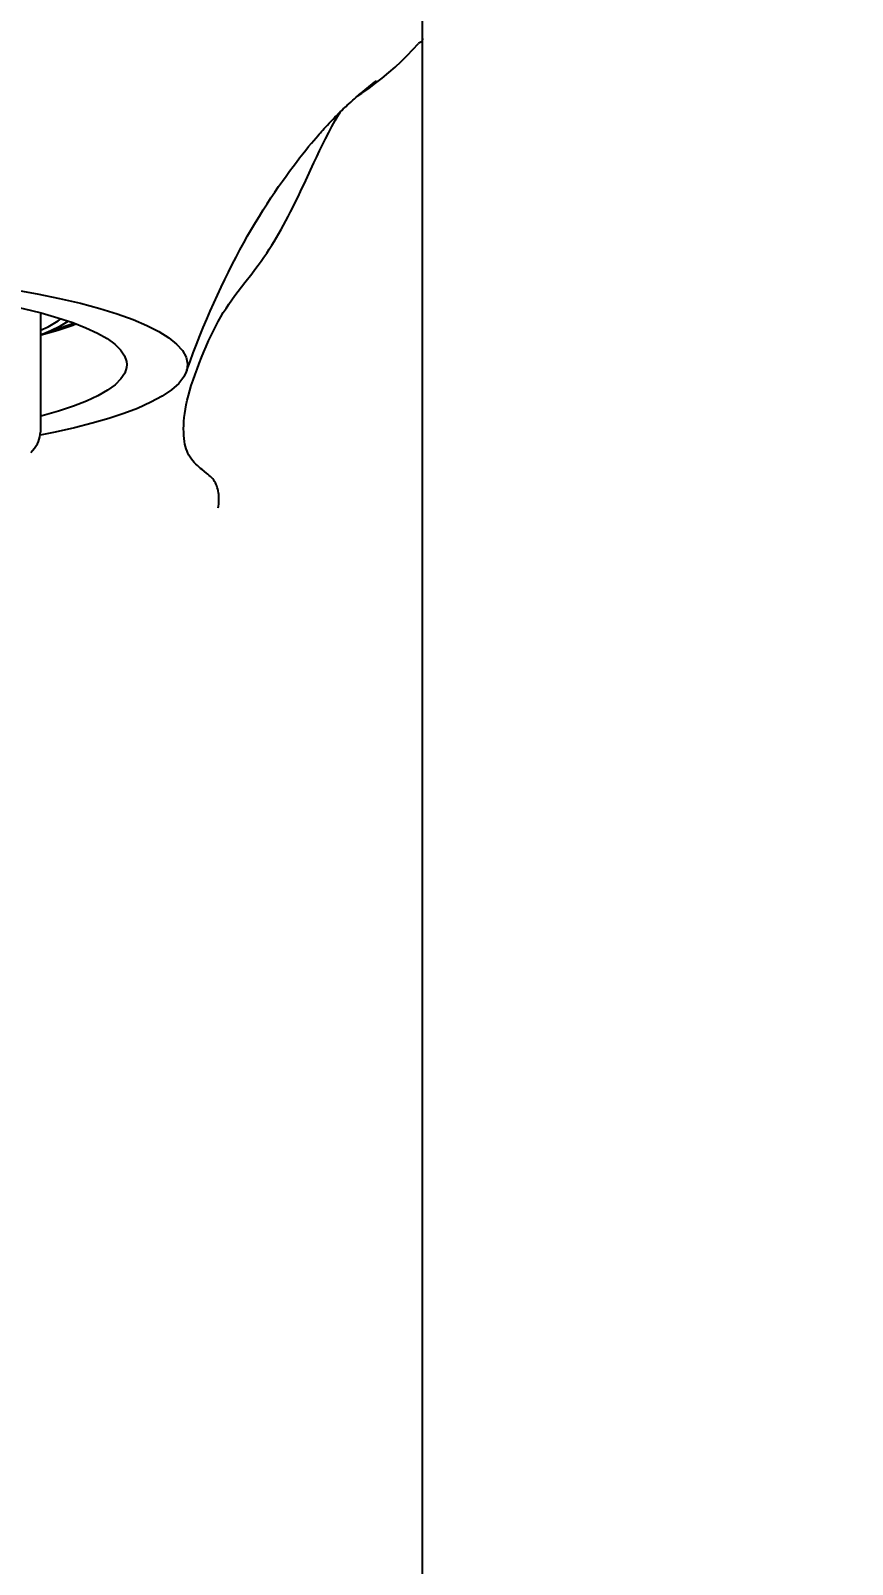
# Model space of a CAD drawing. Header units: millimetres. Extents: x 2985 to 3826, y 1462 to 2056.
# Drawn here: x 3232.43 to 3257.22, y 1772.92 to 1819.18 of the extents above; entities that cross this region are included whole.
import ezdxf

# ---------------------------------------------------------------- set-up
doc = ezdxf.new("R2010")
doc.units = ezdxf.units.MM
doc.layers.add('02___PRT_ALL_AXES', color=7, linetype='Continuous')
doc.styles.get("Standard").update_dxf_attribs({"font": 'arial.ttf'})
doc.dimstyles.new('사본(2) STANDARD', dxfattribs={"dimscale": 0, "dimtxt": 4, "dimasz": 4, "dimexe": 1.25, "dimexo": 0.625, "dimgap": 1.5, "dimtad": 3, "dimtih": 1, "dimtoh": 1, "dimdec": 1, "dimzin": 9, "dimdsep": 46, "dimtxsty": 'Standard', "dimcen": 2.5, "dimclrd": 3, "dimclre": 3, "dimclrt": 4, "dimadec": 0, "dimazin": 0, "dimtfac": 1, "dimtdec": 1, "dimtmove": 0, "dimatfit": 3, "dimfxl": 1.25, "dimtfill": 1, "dimtolj": 1, "dimtzin": 0, "dimarcsym": 0})

# ---------------------------------------------------------------- blocks, each defined once
blk = doc.blocks.new('*D4')
at = {"color": 3, "lineweight": -2, "transparency": 16777216}
for p, q in [((3244.38, 1857.507), (3306.145, 1857.507)), ((3304.895, 1853.507), (3304.895, 1776.714)), ((3304.895, 1692.837), (3304.895, 1769.629)), ((3248.39, 1688.837), (3306.145, 1688.837))]:
    blk.add_line(p, q, dxfattribs=at)
at = {"color": 3, "transparency": 16777216}
for points in [[(3304.229, 1853.507), (3305.562, 1853.507), (3304.895, 1857.507)], [(3304.229, 1692.837), (3305.562, 1692.837), (3304.895, 1688.837)]]:
    blk.add_solid(points, dxfattribs=at)
at = {"layer": 'Defpoints', "color": 0, "transparency": 16777216}
for p in [(3243.755, 1857.507), (3247.765, 1688.837), (3304.895, 1688.837)]:
    blk.add_point(p, dxfattribs=at)
at = {"color": 4, "transparency": 16777216, "insert": (3304.895, 1773.172), "char_height": 4, "attachment_point": 5, "bg_fill": 3, "box_fill_scale": 1.1, "bg_fill_color": 256, "bg_fill_true_color": 13158600, "bg_fill_transparency": 0}
blk.add_mtext('\\A1;168.7', dxfattribs=at)
blk = doc.blocks.new('*D5')
at = {"color": 3, "lineweight": -2, "transparency": 16777216}
for p, q in [((3223.833, 1826.835), (3276.028, 1826.835)), ((3274.778, 1822.835), (3274.778, 1761.38)), ((3274.778, 1692.837), (3274.778, 1754.292)), ((3248.39, 1688.837), (3276.028, 1688.837))]:
    blk.add_line(p, q, dxfattribs=at)
at = {"color": 3, "transparency": 16777216}
for points in [[(3274.112, 1822.835), (3275.445, 1822.835), (3274.778, 1826.835)], [(3274.112, 1692.837), (3275.445, 1692.837), (3274.778, 1688.837)]]:
    blk.add_solid(points, dxfattribs=at)
at = {"layer": 'Defpoints', "color": 0, "transparency": 16777216}
for p in [(3223.208, 1826.835), (3247.765, 1688.837), (3274.778, 1688.837)]:
    blk.add_point(p, dxfattribs=at)
at = {"color": 4, "transparency": 16777216, "insert": (3274.778, 1757.836), "char_height": 4, "attachment_point": 5, "bg_fill": 3, "box_fill_scale": 1.1, "bg_fill_color": 256, "bg_fill_true_color": 13158600, "bg_fill_transparency": 0}
blk.add_mtext('\\A1;138', dxfattribs=at)

msp = doc.modelspace()

# ---------------------------------------------------------------- linework, layer by layer
at = {"color": 7, "linetype": 'Continuous'}
for p, q in [((3244.256, 1695.853), (3244.256, 1826.468)), ((3244.255, 1818.924), (3244.254, 1818.914)), ((3244.256, 1818.932), (3244.255, 1818.924)), ((3244.256, 1818.938), (3244.256, 1818.937)), ((3244.256, 1818.937), (3244.256, 1818.932)), ((3244.132, 1818.793), (3244.12, 1818.791)), ((3242.532, 1817.402), (3242.638, 1817.486)), ((3242.022, 1816.962), (3242.089, 1817.023)), ((3242.089, 1817.023), (3242.149, 1817.078)), ((3242.149, 1817.078), (3242.204, 1817.126)), ((3242.204, 1817.126), (3242.253, 1817.168)), ((3242.253, 1817.168), (3242.296, 1817.206)), ((3242.296, 1817.206), (3242.337, 1817.24)), ((3242.337, 1817.24), (3242.377, 1817.274)), ((3242.377, 1817.274), (3242.418, 1817.308)), ((3242.418, 1817.308), (3242.462, 1817.344)), ((3242.462, 1817.344), (3242.532, 1817.402)), ((3238.694, 1811.319), (3238.897, 1811.582)), ((3233.744, 1810.355), (3233.621, 1810.307)), ((3233.702, 1810.294), (3233.801, 1810.333)), ((3233.173, 1807.07), (3232.723, 1806.98)), ((3232.436, 1806.456), (3232.495, 1806.518))]:
    msp.add_line(p, q, dxfattribs=at)
for points in [[(3244.247, 1818.89), (3244.241, 1818.876), (3244.232, 1818.862), (3244.221, 1818.847), (3244.205, 1818.833), (3244.185, 1818.82), (3244.162, 1818.81), (3244.14, 1818.802)], [(3244.254, 1818.914), (3244.251, 1818.903), (3244.247, 1818.89)], [(3243.041, 1817.75), (3243.238, 1817.913), (3243.429, 1818.08), (3243.614, 1818.252), (3243.794, 1818.429), (3243.968, 1818.61), (3244.132, 1818.793)], [(3242.287, 1817.198), (3242.422, 1817.288), (3242.632, 1817.437)], [(3242.632, 1817.437), (3242.839, 1817.591), (3243.041, 1817.75)], [(3242.638, 1817.486), (3242.81, 1817.623), (3242.832, 1817.642), (3242.855, 1817.659), (3242.871, 1817.672)], [(3237.131, 1808.884), (3237.15, 1808.938), (3237.244, 1809.199), (3237.341, 1809.458), (3237.439, 1809.715), (3237.54, 1809.97), (3237.642, 1810.222), (3237.746, 1810.472), (3237.851, 1810.718), (3237.958, 1810.961), (3238.067, 1811.201), (3238.177, 1811.438), (3238.289, 1811.67), (3238.402, 1811.899), (3238.515, 1812.124), (3238.631, 1812.346), (3238.747, 1812.563), (3238.863, 1812.776), (3238.981, 1812.985), (3239.099, 1813.19), (3239.217, 1813.39), (3239.334, 1813.584), (3239.452, 1813.774), (3239.569, 1813.958), (3239.685, 1814.137), (3239.801, 1814.31), (3239.915, 1814.477), (3240.027, 1814.638), (3240.138, 1814.794), (3240.245, 1814.942), (3240.35, 1815.082), (3240.451, 1815.216), (3240.549, 1815.343), (3240.644, 1815.463), (3240.735, 1815.577), (3240.821, 1815.682), (3240.902, 1815.78), (3240.977, 1815.87), (3241.043, 1815.947), (3241.094, 1816.007), (3241.135, 1816.054), (3241.175, 1816.098), (3241.213, 1816.141), (3241.249, 1816.182), (3241.289, 1816.226), (3241.335, 1816.276), (3241.386, 1816.33), (3241.439, 1816.386), (3241.496, 1816.447), (3241.557, 1816.509), (3241.615, 1816.569), (3241.67, 1816.624), (3241.723, 1816.677), (3241.774, 1816.727), (3241.821, 1816.773), (3241.866, 1816.816), (3241.908, 1816.856), (3241.948, 1816.894), (3241.986, 1816.929), (3242.022, 1816.962)], [(3240.735, 1814.662), (3240.98, 1815.189), (3241.065, 1815.37), (3241.152, 1815.553), (3241.241, 1815.736), (3241.333, 1815.92), (3241.426, 1816.103), (3241.523, 1816.285), (3241.622, 1816.465), (3241.725, 1816.642), (3241.782, 1816.735)], [(3238.897, 1811.582), (3239.103, 1811.847), (3239.202, 1811.977), (3239.296, 1812.104), (3239.386, 1812.228), (3239.473, 1812.35), (3239.555, 1812.469), (3239.633, 1812.587), (3239.709, 1812.705), (3239.783, 1812.823), (3239.854, 1812.942), (3239.925, 1813.062), (3239.995, 1813.186), (3240.064, 1813.312), (3240.134, 1813.442), (3240.205, 1813.577), (3240.277, 1813.716), (3240.35, 1813.861), (3240.424, 1814.011), (3240.5, 1814.167), (3240.577, 1814.327), (3240.735, 1814.662)], [(3223.208, 1811.629), (3224.061, 1811.622), (3224.902, 1811.604), (3225.731, 1811.574), (3226.551, 1811.531), (3227.36, 1811.476), (3228.144, 1811.411), (3228.903, 1811.333), (3229.639, 1811.245), (3230.338, 1811.147), (3231, 1811.04), (3231.626, 1810.922), (3232.21, 1810.797), (3232.752, 1810.663), (3233.252, 1810.52), (3233.702, 1810.371), (3234.1, 1810.216), (3234.447, 1810.054), (3234.738, 1809.889), (3234.972, 1809.72), (3235.149, 1809.547), (3235.268, 1809.374), (3235.327, 1809.199), (3235.336, 1809.107)], [(3231.91, 1811.371), (3232.633, 1811.242), (3233.309, 1811.104), (3233.938, 1810.957), (3234.52, 1810.8), (3235.048, 1810.637), (3235.522, 1810.466), (3235.941, 1810.289), (3236.301, 1810.106), (3236.6, 1809.918), (3236.839, 1809.724), (3237.013, 1809.529), (3237.122, 1809.331), (3237.167, 1809.131), (3237.146, 1808.932), (3237.13, 1808.884)], [(3237.521, 1809.142), (3237.591, 1809.317), (3237.661, 1809.488), (3237.732, 1809.656), (3237.804, 1809.821), (3237.876, 1809.979), (3237.948, 1810.128), (3238.019, 1810.27), (3238.092, 1810.409), (3238.168, 1810.543), (3238.246, 1810.673), (3238.328, 1810.803), (3238.414, 1810.931), (3238.504, 1811.059), (3238.597, 1811.188), (3238.694, 1811.319)], [(3232.73, 1810), (3233.026, 1810.12), (3233.337, 1810.274), (3233.565, 1810.416)], [(3232.73, 1809.997), (3232.752, 1810.003), (3233.252, 1810.145), (3233.702, 1810.294)], [(3233.621, 1810.307), (3233.207, 1810.168), (3232.99, 1810.106)], [(3235.336, 1809.107), (3235.328, 1809.022), (3235.271, 1808.847), (3235.155, 1808.674), (3234.98, 1808.501), (3234.75, 1808.333), (3234.462, 1808.168), (3234.119, 1808.007), (3233.725, 1807.852), (3233.279, 1807.703), (3232.782, 1807.56), (3232.73, 1807.547)], [(3237.281, 1808.478), (3237.334, 1808.638), (3237.393, 1808.803), (3237.455, 1808.971), (3237.521, 1809.142)], [(3237.13, 1808.884), (3237.057, 1808.734), (3236.903, 1808.536), (3236.686, 1808.342), (3236.406, 1808.154), (3236.063, 1807.969), (3235.656, 1807.787)], [(3237.743, 1805.834), (3237.61, 1805.939), (3237.562, 1805.976), (3237.514, 1806.016), (3237.465, 1806.059), (3237.415, 1806.105), (3237.368, 1806.153), (3237.324, 1806.204), (3237.282, 1806.257), (3237.244, 1806.313), (3237.21, 1806.371), (3237.179, 1806.432), (3237.152, 1806.497), (3237.128, 1806.564), (3237.108, 1806.635), (3237.09, 1806.71), (3237.076, 1806.791), (3237.064, 1806.877), (3237.056, 1806.968), (3237.051, 1807.066), (3237.049, 1807.169), (3237.052, 1807.277), (3237.058, 1807.389), (3237.069, 1807.507), (3237.084, 1807.63), (3237.104, 1807.758), (3237.128, 1807.891), (3237.158, 1808.03), (3237.194, 1808.174), (3237.235, 1808.323), (3237.281, 1808.478)], [(3235.656, 1807.787), (3235.244, 1807.631), (3234.79, 1807.481), (3234.294, 1807.338), (3233.754, 1807.2), (3233.173, 1807.07)], [(3232.495, 1806.518), (3232.548, 1806.582), (3232.595, 1806.647), (3232.636, 1806.715), (3232.669, 1806.784), (3232.696, 1806.855), (3232.715, 1806.927), (3232.726, 1806.999), (3232.73, 1807.072)], [(3238.092, 1804.782), (3238.101, 1804.84), (3238.108, 1804.898), (3238.113, 1804.957), (3238.115, 1805.015), (3238.115, 1805.073), (3238.113, 1805.131), (3238.108, 1805.187), (3238.1, 1805.243), (3238.091, 1805.297), (3238.079, 1805.349), (3238.065, 1805.399), (3238.048, 1805.447), (3238.029, 1805.493), (3238.008, 1805.536), (3237.984, 1805.578), (3237.958, 1805.618), (3237.929, 1805.657), (3237.897, 1805.694), (3237.862, 1805.73), (3237.824, 1805.765), (3237.784, 1805.8), (3237.743, 1805.834)]]:
    msp.add_lwpolyline(points, dxfattribs=at)
at = {"layer": '02___PRT_ALL_AXES', "color": 7, "linetype": 'Continuous'}
msp.add_line((3232.73, 1810.668), (3232.73, 1807.072), dxfattribs=at)
msp.add_lwpolyline([(3232.73, 1810.141), (3232.958, 1810.245), (3233.265, 1810.424), (3233.346, 1810.489)], dxfattribs=at)

# ---------------------------------------------------------------- next in the draw order: dimensions: what is measured, and where the dimension line sits
dim = msp.add_linear_dim(base=(3304.895, 1688.837), p1=(3243.755, 1857.507), p2=(3247.765, 1688.837), angle=90, dimstyle='사본(2) STANDARD', override={"dimscale": 1, "dimtad": 0})
dim.commit()
dim.dimension.update_dxf_attribs({"geometry": '*D4', "text_midpoint": (3304.895, 1773.172)})

# ---------------------------------------------------------------- next in the draw order: dimensions: what is measured, and where the dimension line sits
dim = msp.add_linear_dim(base=(3274.778, 1688.837), p1=(3223.208, 1826.835), p2=(3247.765, 1688.837), angle=90, dimstyle='사본(2) STANDARD', override={"dimscale": 1, "dimtad": 0})
dim.commit()
dim.dimension.update_dxf_attribs({"geometry": '*D5', "text_midpoint": (3274.778, 1757.836)})

doc.saveas('drawing.dxf')
